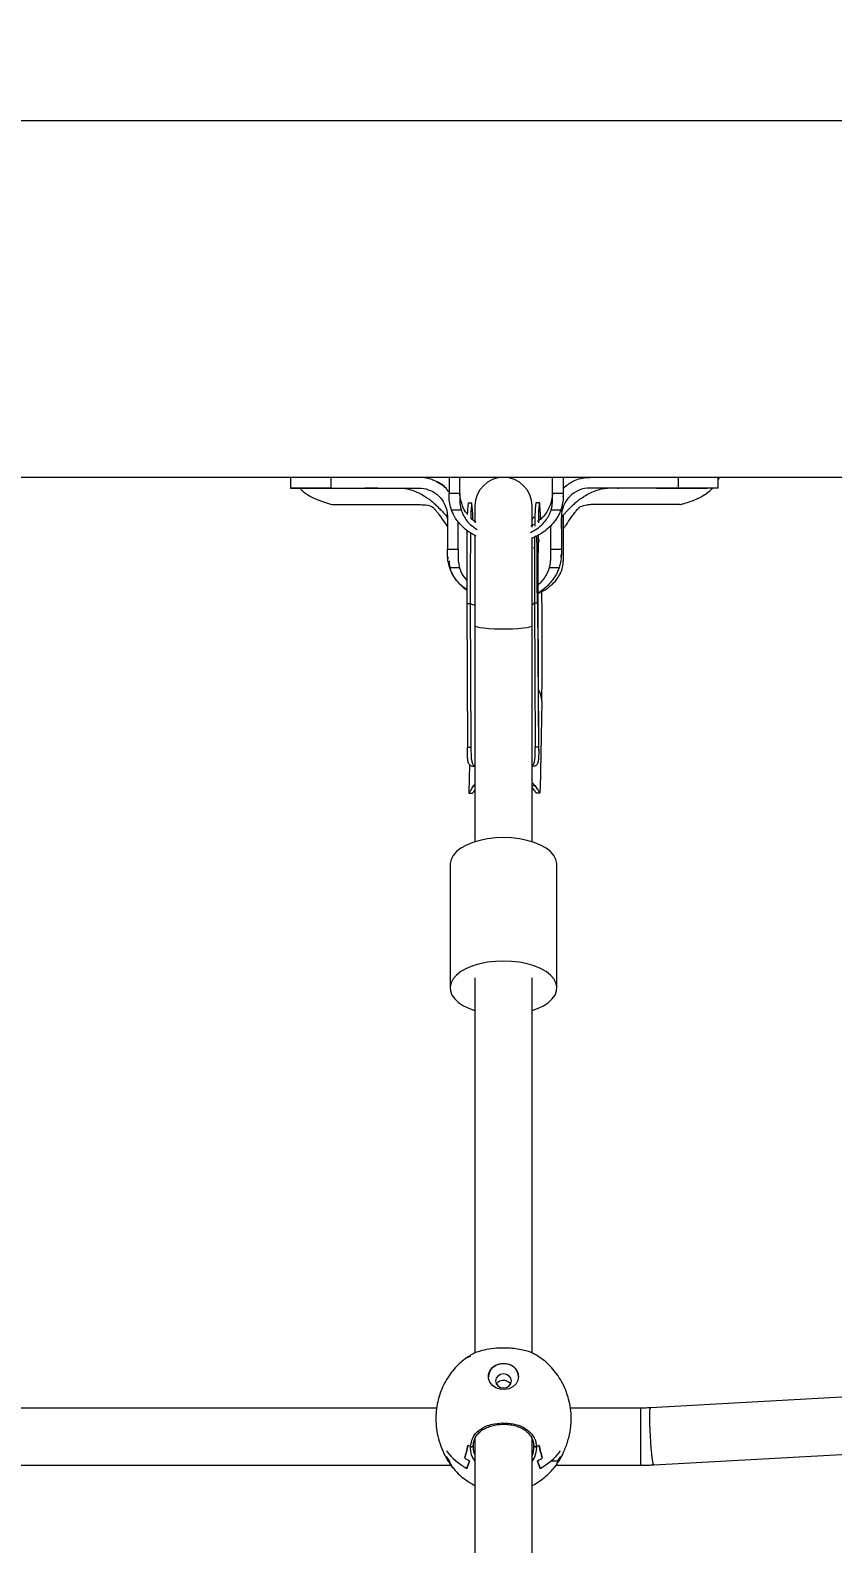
# Model space of a CAD drawing. Header units: millimetres. Extents: x -8092 to 6423, y -6886 to 5604.
# Drawn here: x -78.2 to 147, y 3704.5 to 4128.9 of the extents above; entities that cross this region are included whole.
import ezdxf

# ---------------------------------------------------------------- set-up
doc = ezdxf.new("R2010")
doc.units = ezdxf.units.MM
doc.layers.add('DIKOM_ОБЪЕКТ', color=7, linetype='Continuous')
doc.layers.add('DIKOM_РАЗМЕР_ЗОНА', color=7, linetype='Continuous')
doc.styles.add('style1', font='arial.ttf', dxfattribs={"width": 0.8})
doc.dimstyles.new('1-50', dxfattribs={"dimtxt": 300, "dimasz": 200, "dimexe": 100, "dimexo": 0, "dimgap": 100, "dimtad": 1, "dimtxsty": 'style1', "dimcen": 200, "dimclrd": 7, "dimclre": 7, "dimclrt": 7, "dimadec": 1, "dimazin": 2, "dimtfac": 1, "dimtmove": 0, "dimatfit": 2, "dimfxl": 0, "dimlwd": 25, "dimlwe": 18, "dimarcsym": 0})

# ---------------------------------------------------------------- blocks, each defined once
blk = doc.blocks.new('*D10')
at = {"layer": 'Defpoints', "color": 0, "transparency": 16777216}
for p in [(-65.22, 5603.5), (2870.75, -5504.88), (6323.39, -5504.88)]:
    blk.add_point(p, dxfattribs=at)
at = {"layer": 'DIKOM_РАЗМЕР_ЗОНА', "color": 7, "lineweight": 18, "transparency": 16777216}
for p, q in [((-65.22, 5603.5), (6423.39, 5603.5)), ((2870.75, -5504.88), (6423.39, -5504.88))]:
    blk.add_line(p, q, dxfattribs=at)
at = {"layer": 'DIKOM_РАЗМЕР_ЗОНА', "color": 7, "lineweight": 25, "transparency": 16777216}
blk.add_line((6323.39, 5403.5), (6323.39, -5304.88), dxfattribs=at)
at = {"layer": 'DIKOM_РАЗМЕР_ЗОНА', "color": 7, "transparency": 16777216}
for points in [[(6290.06, 5403.5), (6356.72, 5403.5), (6323.39, 5603.5)], [(6290.06, -5304.88), (6356.72, -5304.88), (6323.39, -5504.88)]]:
    blk.add_solid(points, dxfattribs=at)
at = {"layer": 'DIKOM_РАЗМЕР_ЗОНА', "color": 7, "transparency": 16777216, "insert": (6070.22, 308.83), "char_height": 300, "attachment_point": 5, "rotation": 90, "style": 'style1'}
blk.add_mtext('11100', dxfattribs=at)

msp = doc.modelspace()

# ---------------------------------------------------------------- linework, layer by layer
at = {"layer": 'DIKOM_ОБЪЕКТ', "color": 7, "linetype": 'Continuous', "lineweight": 15}
for p, q in [((529.595, 4103.501), (-670.405, 4103.501)), ((529.595, 4003.501), (-670.405, 4003.501)), ((-5.146, 4003.501), (-5.146, 4000.501)), ((6.136, 4003.501), (6.136, 4000.501)), ((37.585, 4001.203), (35.831, 4002.247)), ((39.341, 4003.501), (39.341, 3999.07)), ((42.341, 3999.07), (42.341, 4003.501)), ((68.341, 3999.07), (68.341, 4003.501)), ((71.341, 4003.501), (71.341, 3999.07)), ((103.572, 4003.501), (103.572, 4000.501)), ((114.854, 4000.501), (114.854, 4003.501)), ((-5.146, 4000.501), (0.133, 4000.501)), ((1.447, 4000.501), (-1.661, 4000.502)), ((1.22, 4000.501), (-1.023, 4000.502)), ((6.136, 4000.501), (30.854, 4000.501)), ((39.341, 3999.07), (42.341, 3999.07)), ((68.341, 3999.07), (71.341, 3999.07)), ((71.341, 3998.119), (71.341, 3998.211)), ((103.572, 4000.501), (78.854, 4000.501)), ((102.343, 4000.499), (108.977, 4000.501)), ((103.747, 4000.501), (104.141, 4000.501)), ((109.043, 4000.501), (111.78, 4000.501)), ((6.624, 3995.853), (31.341, 3995.853)), ((42.727, 3994.334), (40.009, 3994.334)), ((45.672, 3996.252), (44.672, 3996.246)), ((46.595, 3995.501), (46.595, 3990.745)), ((62.595, 3989.566), (62.595, 3995.501)), ((64.669, 3996.37), (63.669, 3996.363)), ((70.674, 3994.334), (67.956, 3994.334)), ((104.059, 3995.853), (79.356, 3995.853)), ((38.854, 3992.501), (38.854, 3991.501)), ((38.854, 3991.501), (38.854, 3983.362)), ((41.854, 3983.362), (41.854, 3991.119)), ((46.86, 3990.902), (45.566, 3991.866)), ((67.854, 3983.362), (67.854, 3989.949)), ((70.854, 3992.501), (70.854, 3991.501)), ((70.854, 3991.501), (70.854, 3983.362)), ((46.595, 3987.338), (46.595, 3961.957)), ((62.595, 3961.957), (62.595, 3986.53)), ((38.854, 3983.362), (41.854, 3983.362)), ((38.935, 3981.246), (38.949, 3980.675)), ((63.011, 3983.646), (63.289, 3983.929)), ((67.854, 3983.362), (70.854, 3983.362)), ((70.805, 3981.151), (70.822, 3981.85)), ((42.24, 3978.153), (39.522, 3978.153)), ((70.187, 3978.153), (67.469, 3978.153)), ((44.277, 3968.171), (45.277, 3968.177)), ((44.277, 3968.171), (44.462, 3927.824)), ((45.277, 3968.177), (45.461, 3927.831)), ((63.12, 3968.087), (63.273, 3968.289)), ((63.273, 3968.289), (64.273, 3968.295)), ((63.273, 3968.289), (63.458, 3927.942)), ((64.273, 3968.295), (64.458, 3927.948)), ((64.273, 3968.295), (64.275, 3968.275)), ((64.465, 3926.847), (64.275, 3968.275)), ((46.595, 3961.957), (46.595, 3901.338)), ((62.595, 3901.338), (62.595, 3961.957)), ((65.36, 3940.689), (64.923, 3916.092)), ((44.462, 3927.824), (45.461, 3927.831)), ((63.458, 3927.942), (64.458, 3927.948)), ((45.048, 3923.009), (44.909, 3915.175)), ((46.595, 3922.433), (45.852, 3922.428)), ((46.595, 3922.311), (45.852, 3922.428)), ((63.298, 3922.536), (62.595, 3922.409)), ((63.298, 3922.536), (62.595, 3922.532)), ((46.595, 3917.483), (46.198, 3916.974)), ((46.198, 3916.974), (46.595, 3916.976)), ((63.379, 3917.08), (62.595, 3917.969)), ((62.595, 3917.075), (63.379, 3917.08)), ((44.934, 3914.927), (45.939, 3914.934)), ((63.81, 3915.044), (64.817, 3915.051)), ((39.595, 3894.978), (39.595, 3860.367)), ((69.595, 3860.367), (69.595, 3894.978)), ((46.595, 3863.153), (46.595, 3758.007)), ((62.595, 3758.004), (62.595, 3863.153)), ((251.363, 3751.291), (95.847, 3742.623)), ((35.85, 3742.547), (-176.648, 3742.547)), ((93.102, 3742.547), (73.352, 3742.547)), ((93.102, 3726.547), (93.102, 3742.547)), ((96.737, 3726.648), (252.492, 3735.329)), ((46.079, 3731.954), (46.079, 3731.531)), ((46.595, 3734.003), (46.595, 3498.425)), ((62.595, 3498.422), (62.595, 3734.019)), ((-180.642, 3726.547), (39.835, 3726.547)), ((40.393, 3725.818), (40.569, 3725.818)), ((44.345, 3725.605), (45.095, 3727.79)), ((45.095, 3727.79), (44.345, 3725.605)), ((63.299, 3728.806), (62.595, 3727.731)), ((64.095, 3727.79), (64.845, 3725.605)), ((64.845, 3725.605), (64.095, 3727.79)), ((67.983, 3727.782), (69.779, 3727.782)), ((69.358, 3726.547), (93.102, 3726.547))]:
    msp.add_line(p, q, dxfattribs=at)
at = {"layer": 'DIKOM_ОБЪЕКТ', "color": 7, "linetype": 'Continuous', "lineweight": 15, "flags": 128}
for points in [[(46.002, 3991.601), (45.943, 3993.109), (45.878, 3994.405), (45.814, 3995.366), (45.749, 3995.98), (45.687, 3996.242), (45.626, 3996.147), (45.568, 3995.698), (45.513, 3994.898), (45.463, 3993.758), (45.417, 3992.291), (45.405, 3991.831)], [(64.993, 3991.868), (64.939, 3993.227), (64.875, 3994.523), (64.81, 3995.484), (64.746, 3996.098), (64.683, 3996.36), (64.622, 3996.265), (64.564, 3995.815), (64.51, 3995.016), (64.459, 3993.876), (64.413, 3992.408), (64.375, 3990.748)], [(44.345, 3988.714), (44.341, 3988.438), (44.312, 3986.102), (44.289, 3983.528), (44.273, 3980.743), (44.263, 3977.78), (44.261, 3974.673), (44.265, 3971.458), (44.277, 3968.171)], [(45.335, 3988.007), (45.312, 3986.109), (45.289, 3983.534), (45.273, 3980.749), (45.263, 3977.786), (45.261, 3974.679), (45.265, 3971.464), (45.277, 3968.177)], [(63.316, 3986.926), (63.308, 3986.22), (63.286, 3983.645), (63.269, 3980.86), (63.26, 3977.898), (63.257, 3974.791), (63.262, 3971.575), (63.273, 3968.289)], [(64.322, 3987.393), (64.308, 3986.226), (64.285, 3983.652), (64.269, 3980.867), (64.26, 3977.904), (64.257, 3974.797), (64.262, 3971.582), (64.273, 3968.295)], [(62.595, 3967.89), (63.112, 3968.082), (63.12, 3968.087)], [(65.36, 3940.689), (65.393, 3942.837), (65.42, 3945.245), (65.441, 3947.885), (65.456, 3950.725), (65.463, 3953.733), (65.464, 3956.876), (65.457, 3960.116), (65.444, 3963.416), (65.424, 3966.739), (65.397, 3970.046), (65.383, 3971.569)], [(46.595, 3961.957), (46.7, 3961.805), (47.163, 3961.608), (47.973, 3961.427), (49.093, 3961.271), (50.47, 3961.148), (52.04, 3961.062), (53.73, 3961.018), (55.46, 3961.018), (57.149, 3961.062), (58.719, 3961.148), (60.096, 3961.271), (61.216, 3961.427), (62.027, 3961.608), (62.489, 3961.805), (62.595, 3961.957)], [(54.595, 3902.497), (52.305, 3902.409), (50.069, 3902.147), (47.939, 3901.716), (45.965, 3901.128), (44.193, 3900.396), (42.665, 3899.536), (41.417, 3898.57), (40.478, 3897.52), (39.869, 3896.409), (39.606, 3895.266), (39.595, 3894.978)], [(69.595, 3894.978), (69.584, 3895.266), (69.32, 3896.409), (68.712, 3897.52), (67.773, 3898.57), (66.524, 3899.536), (64.996, 3900.396), (63.225, 3901.128), (61.251, 3901.716), (59.121, 3902.147), (56.885, 3902.409), (54.595, 3902.497)], [(54.595, 3867.886), (52.305, 3867.798), (50.069, 3867.536), (47.939, 3867.106), (45.965, 3866.517), (44.193, 3865.785), (42.665, 3864.925), (41.417, 3863.959), (40.478, 3862.909), (39.869, 3861.798), (39.606, 3860.655), (39.694, 3859.504), (40.131, 3858.374), (40.907, 3857.291), (42.004, 3856.28), (43.397, 3855.364), (45.051, 3854.566), (46.595, 3854.006)], [(62.595, 3854.006), (64.138, 3854.566), (65.793, 3855.364), (67.185, 3856.28), (68.282, 3857.291), (69.059, 3858.374), (69.496, 3859.504), (69.584, 3860.655), (69.32, 3861.798), (68.712, 3862.909), (67.773, 3863.959), (66.524, 3864.925), (64.996, 3865.785), (63.225, 3866.517), (61.251, 3867.106), (59.121, 3867.536), (56.885, 3867.798), (54.595, 3867.886)], [(58.845, 3751.419), (58.656, 3750.335), (58.106, 3749.347), (57.245, 3748.544), (56.148, 3747.996), (54.912, 3747.752), (53.649, 3747.834), (52.47, 3748.234), (51.479, 3748.917), (50.766, 3749.823), (50.392, 3750.871), (50.392, 3751.967), (50.766, 3753.014), (51.479, 3753.92), (52.47, 3754.604), (53.649, 3755.004), (54.912, 3755.086), (56.148, 3754.842), (57.245, 3754.294), (58.106, 3753.49), (58.656, 3752.503), (58.845, 3751.419)], [(54.595, 3752.123), (53.734, 3751.974), (53.004, 3751.552), (52.516, 3750.921), (52.345, 3750.176), (52.516, 3749.431), (53.004, 3748.799), (53.734, 3748.377), (54.595, 3748.229), (55.456, 3748.377), (56.186, 3748.799), (56.674, 3749.431), (56.845, 3750.176), (56.674, 3750.921), (56.186, 3751.552), (55.456, 3751.974), (54.595, 3752.123)], [(96.737, 3726.648), (96.705, 3726.665), (96.591, 3726.963), (96.463, 3727.62), (96.326, 3728.604), (96.189, 3729.871), (96.056, 3731.361), (95.934, 3733.004), (95.829, 3734.723), (95.745, 3736.437), (95.687, 3738.068), (95.658, 3739.538), (95.658, 3740.779), (95.687, 3741.733), (95.745, 3742.355), (95.829, 3742.616), (95.847, 3742.623)]]:
    msp.add_lwpolyline(points, dxfattribs=at)
at = {"layer": 'DIKOM_ОБЪЕКТ', "color": 7, "linetype": 'Continuous', "lineweight": 15}
for centre, radius, start, end in [((54.595, 3995.501), 8, 0, 180), ((78.854, 3992.501), 8, 90.00008, 180.00088), ((63.421, 3993.282), 18.981, 171.01813, 180.57051), ((122.188, 3990.307), 58.831, 174.09136, 180.45609), ((46.682, 3969.934), 2.25, 231.33547, 267.78086), ((58.453, 3940.495), 6.909, 1.60313, 30.83391), ((53.838, 3741.58), 17.742, 118.58404, 121.24002), ((54.291, 3751.063), 3.955, 85.59051, 176.14995), ((54.899, 3751.063), 3.955, 3.84941, 94.40992), ((52.947, 3741.355), 17.946, 216.90454, 241.35775), ((53.838, 3747.342), 17.742, 238.75998, 241.41596), ((55.35, 3747.345), 17.745, 298.58458, 301.24), ((56.243, 3741.355), 17.946, 298.64236, 323.09536), ((51.811, 3738.054), 16.102, 214.33618, 219.63795), ((53.84, 3744.906), 19.221, 238.22868, 242.93551), ((55.349, 3744.907), 19.222, 297.06446, 301.77108), ((57.382, 3738.052), 16.099, 320.36128, 325.66414)]:
    msp.add_arc(centre, radius, start, end, dxfattribs=at)
for start_param, end_param in [(3.321044, 3.4862938), (5.9384841, 6.1049024)]:
    msp.add_ellipse((54.595, 3733.971), major_axis=(8.5, 0), ratio=0.3570899, start_param=start_param, end_param=end_param, dxfattribs=at)
for points, knots in [([(39.233, 3999.419), (39.018, 3999.739), (38.116, 4001.089), (35.566, 4002.611), (32.824, 4003.442), (31.222, 4003.49), (30.854, 4003.501)], [0, 0, 0, 0, 0.1191717, 0.502468, 0.8859116, 1, 1, 1, 1]), ([(37.39, 4001.346), (37.262, 4001.44), (36.978, 4001.648), (36.73, 4001.802), (36.594, 4001.887)], [0, 0, 0, 0, 0.4511298, 1, 1, 1, 1]), ([(71.341, 4000.477), (72.235, 4001.199), (74.096, 4002.701), (76.856, 4003.433), (78.471, 4003.488), (78.854, 4003.501)], [0, 0, 0, 0, 0.4134556, 0.8608029, 1, 1, 1, 1]), ([(114.854, 4002.826), (114.963, 4003), (115.101, 4003.221), (115.125, 4003.451), (115.13, 4003.501)], [0, 0, 0, 0, 0.784495, 1, 1, 1, 1]), ([(6.136, 4000.501), (6.054, 4000.501), (5.639, 4000.501), (3.924, 4000.501), (1.51, 4000.501), (-1.027, 4000.502), (-2.864, 4000.501), (-4.199, 4000.501), (-5.011, 4000.501), (-5.088, 4000.501), (-5.125, 4000.501)], [0, 0, 0, 0, 0.01237622, 0.06189271, 0.26112432, 0.40963682, 0.56245452, 0.71096456, 0.86378208, 1, 1, 1, 1]), ([(-2.576, 4000.501), (-2.39, 4000.29), (-1.758, 3999.571), (-0.132, 3998.472), (2.611, 3997.012), (5.114, 3996.289), (6.624, 3995.853)], [0, 0, 0, 0, 0.1035284, 0.3531455, 0.6099989, 1, 1, 1, 1]), ([(0.133, 4000.501), (0.517, 4000.501), (1.299, 4000.501), (2.512, 4000.501), (3.128, 4000.501)], [0, 0, 0, 0, 0.4920483, 1, 1, 1, 1]), ([(0.488, 4000.501), (1.605, 4000.501), (3.941, 4000.5), (6.429, 4000.5), (7.728, 4000.499)], [0, 0, 0, 0, 0.4781569, 1, 1, 1, 1]), ([(5.744, 4000.5), (6.68, 4000.5), (8.64, 4000.499), (11.148, 4000.5), (12.458, 4000.501)], [0, 0, 0, 0, 0.4774665, 1, 1, 1, 1]), ([(19.305, 4000.501), (19.319, 4000.501), (19.39, 4000.501), (19.006, 4000.499), (18.172, 4000.498), (16.994, 4000.499), (16.077, 4000.5), (15.654, 4000.501)], [0, 0, 0, 0, 0.0642349, 0.3067822, 0.5493338, 0.7918932, 1, 1, 1, 1]), ([(25.664, 4000.486), (25.743, 4000.486), (25.902, 4000.485), (26.068, 4000.486), (26.152, 4000.486)], [0, 0, 0, 0, 0.4980756, 1, 1, 1, 1]), ([(25.984, 4000.501), (26.351, 4000.479), (27.049, 4000.436), (28.87, 3999.957), (30.613, 3999.245), (32.039, 3998.475), (33.135, 3997.773), (34.056, 3997.117), (34.935, 3996.4), (35.889, 3995.545), (36.792, 3994.505), (37.667, 3993.735), (38.258, 3993.043), (38.664, 3992.528), (38.758, 3992.282), (38.781, 3992.221), (38.794, 3992.187), (38.805, 3992.159), (38.816, 3992.124), (38.84, 3992.029), (38.841, 3991.974), (38.855, 3991.919), (38.854, 3991.622), (38.854, 3991.508), (38.854, 3991.465)], [0, 0, 0, 0, 0.15002245, 0.28511483, 0.40098634, 0.49105637, 0.54965121, 0.59543951, 0.65343952, 0.72143949, 0.78822436, 0.84490922, 0.89582525, 0.92001899, 0.92444585, 0.92611685, 0.92757289, 0.92901762, 0.93060294, 0.93440995, 0.95728567, 0.97612135, 0.99079679, 1, 1, 1, 1]), ([(30.854, 4000.501), (31.08, 4000.495), (32.199, 4000.466), (34.19, 3999.937), (36.462, 3998.421), (38.098, 3996.233), (38.786, 3994.131), (38.839, 3992.868), (38.854, 3992.501)], [0, 0, 0, 0, 0.0541272, 0.268329, 0.4825342, 0.6972873, 0.9119827, 1, 1, 1, 1]), ([(38.079, 4000.796), (38.019, 4000.848), (37.899, 4000.951), (37.789, 4001.041), (37.734, 4001.085)], [0, 0, 0, 0, 0.5002009, 1, 1, 1, 1]), ([(39.341, 3998.126), (39.341, 3998.207), (39.341, 3998.525), (39.341, 3998.837), (39.341, 3999.07)], [0, 0, 0, 0, 0.256461, 1, 1, 1, 1]), ([(40.009, 3994.334), (39.814, 3994.957), (39.417, 3996.225), (39.367, 3997.485), (39.341, 3998.126)], [0, 0, 0, 0, 0.4916258, 1, 1, 1, 1]), ([(42.341, 3999.07), (42.341, 3998.996), (42.341, 3998.628), (42.349, 3997.677), (42.282, 3996.165), (42.578, 3994.948), (42.727, 3994.334)], [0, 0, 0, 0, 0.0483644, 0.2418866, 0.6170929, 1, 1, 1, 1]), ([(44.593, 3993.092), (44.297, 3993.435), (43.714, 3994.11), (43.186, 3995.252), (42.827, 3996.228), (42.587, 3997.143), (42.446, 3997.856), (42.352, 3998.551), (42.341, 3999.056), (42.341, 3999.211), (42.342, 3999.26)], [0, 0, 0, 0, 0.1833923, 0.3612494, 0.5269927, 0.6122794, 0.7069005, 0.8153516, 0.9428131, 1, 1, 1, 1]), ([(68.334, 3999.081), (68.331, 3998.964), (68.325, 3998.608), (68.217, 3997.691), (67.922, 3996.326), (67.065, 3994.201), (65.859, 3992.353), (64.507, 3991.405), (64.146, 3991.152)], [0, 0, 0, 0, 0.0365981, 0.1112482, 0.2953793, 0.4864151, 0.8629969, 1, 1, 1, 1]), ([(67.956, 3994.334), (67.98, 3994.41), (68.096, 3994.794), (68.249, 3995.494), (68.334, 3996.272), (68.349, 3997.352), (68.341, 3998.234), (68.341, 3998.947), (68.341, 3999.07)], [0, 0, 0, 0, 0.048373, 0.2420569, 0.435721, 0.5324314, 0.9194039, 1, 1, 1, 1]), ([(71.341, 3998.123), (71.318, 3997.503), (71.269, 3996.244), (70.875, 3994.977), (70.674, 3994.334)], [0, 0, 0, 0, 0.4921562, 1, 1, 1, 1]), ([(70.854, 3989.191), (70.854, 3989.151), (70.854, 3989.075), (70.854, 3989.258), (70.854, 3989.916), (70.854, 3990.646), (70.855, 3991.194), (70.853, 3991.699), (70.857, 3991.963), (70.874, 3992.035), (70.876, 3992.076), (70.899, 3992.147), (70.91, 3992.179), (70.921, 3992.206), (70.935, 3992.241), (70.958, 3992.301), (71.054, 3992.543), (71.461, 3993.048), (72.095, 3993.775), (73.014, 3994.619), (73.951, 3995.649), (74.892, 3996.504), (75.718, 3997.162), (76.592, 3997.784), (77.674, 3998.477), (79.115, 3999.252), (80.878, 3999.964), (82.728, 4000.439), (83.447, 4000.48), (83.825, 4000.501)], [0, 0, 0, 0, 0.0388036, 0.0739689, 0.1248403, 0.1722229, 0.2059968, 0.227863, 0.241701, 0.2543392, 0.2685388, 0.2714402, 0.2726371, 0.2737366, 0.2748739, 0.2761902, 0.279636, 0.2982672, 0.3378134, 0.3883493, 0.4466767, 0.4941127, 0.5336546, 0.5679284, 0.6140504, 0.6849407, 0.7760993, 0.8822822, 1, 1, 1, 1]), ([(71.341, 3999.07), (71.341, 3998.99), (71.341, 3998.678), (71.341, 3998.361), (71.341, 3998.126)], [0, 0, 0, 0, 0.2562665, 1, 1, 1, 1]), ([(86.694, 4000.487), (86.744, 4000.486), (86.843, 4000.486), (86.942, 4000.485), (86.992, 4000.485)], [0, 0, 0, 0, 0.4995764, 1, 1, 1, 1]), ([(94.078, 4000.501), (94.031, 4000.501), (93.481, 4000.5), (92.493, 4000.498), (91.31, 4000.498), (90.588, 4000.5), (90.278, 4000.501), (90.362, 4000.501), (90.366, 4000.501)], [0, 0, 0, 0, 0.0221746, 0.2636346, 0.5050886, 0.7465567, 0.9880119, 1, 1, 1, 1]), ([(97.533, 4000.501), (98.839, 4000.5), (101.34, 4000.499), (103.292, 4000.5), (104.224, 4000.5)], [0, 0, 0, 0, 0.52244901, 1, 1, 1, 1]), ([(114.833, 4000.501), (114.84, 4000.501), (114.933, 4000.501), (114.576, 4000.501), (113.722, 4000.501), (112.286, 4000.501), (110.349, 4000.502), (107.577, 4000.501), (105.078, 4000.501), (103.572, 4000.501)], [0, 0, 0, 0, 0.01229113, 0.16513943, 0.31368086, 0.466528, 0.6150667, 0.76791745, 1, 1, 1, 1]), ([(104.059, 3995.853), (104.142, 3995.873), (104.557, 3995.975), (106.271, 3996.437), (108.696, 3997.32), (111.197, 3998.711), (112.656, 3999.743), (113.188, 4000.386), (113.283, 4000.501)], [0, 0, 0, 0, 0.0207707, 0.1038909, 0.4383217, 0.6876063, 0.9441202, 1, 1, 1, 1]), ([(31.341, 3995.853), (31.566, 3995.846), (32.68, 3995.812), (33.909, 3995.663), (34.682, 3995.208), (34.716, 3995.188)], [0, 0, 0, 0, 0.1945783, 0.964596, 1, 1, 1, 1]), ([(34.704, 3995.215), (34.701, 3995.212), (34.695, 3995.208), (34.76, 3995.14), (34.869, 3995.029), (35.034, 3994.857), (35.357, 3994.501), (35.857, 3993.913), (36.8, 3992.742), (37.698, 3991.357), (38.478, 3990.186), (38.787, 3989.709), (38.854, 3989.606)], [0, 0, 0, 0, 0.0433452, 0.0661342, 0.0877727, 0.1314648, 0.1780841, 0.290395, 0.4333568, 0.7749218, 0.9510571, 1, 1, 1, 1]), ([(46.907, 3987.05), (46.457, 3987.267), (45.116, 3987.913), (43.268, 3989.405), (41.465, 3991.431), (40.477, 3993.127), (40.088, 3994.129), (40.009, 3994.334)], [0, 0, 0, 0, 0.1426311, 0.424591, 0.6796338, 0.9344009, 1, 1, 1, 1]), ([(42.727, 3994.334), (42.939, 3993.782), (43.517, 3992.277), (45.001, 3990.309), (46.544, 3989.314), (47.194, 3988.895)], [0, 0, 0, 0, 0.2506992, 0.6844223, 1, 1, 1, 1]), ([(62.17, 3988.055), (62.762, 3988.367), (64.074, 3989.057), (66.044, 3990.775), (67.365, 3992.656), (67.844, 3994.016), (67.956, 3994.334)], [0, 0, 0, 0, 0.2240967, 0.4957646, 0.8822037, 1, 1, 1, 1]), ([(70.674, 3994.334), (70.504, 3993.918), (69.844, 3992.307), (68.313, 3990.261), (66.182, 3988.412), (64.342, 3987.201), (63.003, 3986.638), (62.366, 3986.37)], [0, 0, 0, 0, 0.1164664, 0.4514218, 0.6400875, 0.8288296, 1, 1, 1, 1]), ([(71.377, 3988.927), (71.377, 3988.926), (71.379, 3988.92), (71.388, 3988.928), (71.4, 3988.942), (71.416, 3988.968), (71.441, 3989.025), (71.5, 3989.163), (71.711, 3989.542), (72.14, 3990.055), (72.844, 3991.112), (73.61, 3992.35), (74.548, 3993.578), (75.142, 3994.29), (75.549, 3994.75), (75.749, 3994.961), (75.881, 3995.096), (75.962, 3995.178), (75.998, 3995.218), (76.014, 3995.241), (76.003, 3995.234), (76.003, 3995.234)], [0, 0, 0, 0, 0.0019495, 0.0103258, 0.0141207, 0.0180033, 0.0273425, 0.0399054, 0.0746164, 0.1801215, 0.2708521, 0.5442686, 0.6898365, 0.8183416, 0.8681772, 0.9113925, 0.9316359, 0.9516657, 0.9736279, 0.9996872, 1, 1, 1, 1]), ([(79.356, 3995.853), (79.264, 3995.852), (78.802, 3995.848), (77.648, 3995.757), (76.657, 3995.422), (76.013, 3995.204)], [0, 0, 0, 0, 0.0802723, 0.4020916, 1, 1, 1, 1]), ([(62.998, 3990.291), (62.802, 3990.099), (62.592, 3989.895), (62.311, 3989.787), (62.292, 3989.78)], [0, 0, 0, 0, 0.9355972, 1, 1, 1, 1]), ([(63.103, 3992.293), (63.097, 3992.316), (63.048, 3992.489), (62.967, 3992.254), (62.611, 3991.792), (62.595, 3991.772)], [0, 0, 0, 0, 0.12584267, 0.96142438, 1, 1, 1, 1]), ([(71.341, 3992.894), (71.341, 3992.667), (71.341, 3992.313), (71.341, 3991.899), (71.341, 3991.696), (71.341, 3991.596), (71.341, 3991.498), (71.341, 3991.401), (71.341, 3991.307), (71.341, 3991.214), (71.341, 3991.124), (71.341, 3991.035), (71.341, 3990.948), (71.341, 3990.862), (71.341, 3990.778), (71.341, 3990.696), (71.341, 3990.615), (71.341, 3990.536), (71.341, 3990.458), (71.341, 3990.382), (71.341, 3990.307), (71.341, 3990.234), (71.341, 3990.162), (71.341, 3990.092), (71.341, 3988.649), (71.342, 3985.572), (71.341, 3982.081), (71.341, 3980.249), (71.341, 3980.072)], [0, 0, 0, 0, 0.0637701, 0.099159, 0.1080089, 0.1166395, 0.1250696, 0.1333178, 0.1413667, 0.1492391, 0.1569261, 0.1644464, 0.1718002, 0.1789831, 0.1860182, 0.1928964, 0.1996318, 0.2062151, 0.2126648, 0.2189626, 0.2251411, 0.2311766, 0.2370789, 0.2428667, 0.2485301, 0.5917345, 0.960467, 1, 1, 1, 1]), ([(71.341, 3992.894), (71.341, 3991.797), (71.341, 3989.419), (71.341, 3985.05), (71.341, 3981.791), (71.341, 3980.072)], [0, 0, 0, 0, 0.2880524, 0.6245208, 1, 1, 1, 1]), ([(64.104, 3968.072), (64.097, 3969.509), (64.081, 3972.302), (64.064, 3976.182), (64.047, 3979.592), (64.028, 3982.511), (64.001, 3984.895), (63.978, 3986.397), (63.955, 3987.009), (63.952, 3987.092)], [0, 0, 0, 0, 0.1911804, 0.3713191, 0.540253, 0.6978709, 0.8441222, 0.9790003, 1, 1, 1, 1]), ([(64.002, 3984.688), (64.151, 3984.88), (64.394, 3985.193), (64.596, 3985.591), (64.65, 3985.852), (64.56, 3986.036), (64.345, 3986.128), (64.092, 3986.101), (63.976, 3986.089)], [0, 0, 0, 0, 0.2379105, 0.3872925, 0.5115027, 0.6358133, 0.8327997, 1, 1, 1, 1]), ([(38.854, 3982.283), (38.854, 3982.375), (38.854, 3982.735), (38.854, 3983.095), (38.854, 3983.362)], [0, 0, 0, 0, 0.2562581, 1, 1, 1, 1]), ([(39.522, 3978.153), (39.326, 3978.812), (38.929, 3980.153), (38.88, 3981.565), (38.854, 3982.283)], [0, 0, 0, 0, 0.4915847, 1, 1, 1, 1]), ([(41.854, 3983.362), (41.854, 3983.277), (41.854, 3982.853), (41.862, 3981.771), (41.795, 3980.093), (42.091, 3978.804), (42.24, 3978.153)], [0, 0, 0, 0, 0.0483854, 0.2418968, 0.6170886, 1, 1, 1, 1]), ([(67.469, 3978.153), (67.492, 3978.233), (67.609, 3978.636), (67.762, 3979.38), (67.846, 3980.222), (67.861, 3981.408), (67.854, 3982.399), (67.854, 3983.221), (67.854, 3983.362)], [0, 0, 0, 0, 0.0483322, 0.2420131, 0.4356833, 0.5323988, 0.9193955, 1, 1, 1, 1]), ([(70.854, 3982.279), (70.831, 3981.585), (70.782, 3980.174), (70.388, 3978.834), (70.187, 3978.153)], [0, 0, 0, 0, 0.4921602, 1, 1, 1, 1]), ([(70.854, 3983.362), (70.854, 3983.27), (70.854, 3982.91), (70.854, 3982.55), (70.854, 3982.283)], [0, 0, 0, 0, 0.2563582, 1, 1, 1, 1]), ([(39.341, 3980.099), (39.365, 3979.516), (39.413, 3978.333), (39.808, 3977.279), (40.009, 3976.744)], [0, 0, 0, 0, 0.492136, 1, 1, 1, 1]), ([(44.265, 3971.898), (43.752, 3972.283), (42.52, 3973.21), (40.988, 3975.123), (39.989, 3976.887), (39.601, 3977.938), (39.522, 3978.153)], [0, 0, 0, 0, 0.2398578, 0.5767968, 0.913341, 1, 1, 1, 1]), ([(40.009, 3976.744), (40.179, 3976.406), (40.841, 3975.095), (42.272, 3973.484), (43.78, 3972.469), (44.264, 3972.143)], [0, 0, 0, 0, 0.19099208, 0.74031122, 1, 1, 1, 1]), ([(42.24, 3978.153), (42.441, 3977.566), (42.885, 3976.267), (43.776, 3975.21), (44.264, 3974.631)], [0, 0, 0, 0, 0.4521825, 1, 1, 1, 1]), ([(64.028, 3970.905), (64.392, 3971.052), (65.601, 3971.541), (67.372, 3972.713), (69.39, 3974.477), (70.223, 3975.948), (70.674, 3976.744)], [0, 0, 0, 0, 0.119105, 0.3962542, 0.6731396, 1, 1, 1, 1]), ([(64.078, 3973.2), (64.477, 3973.535), (65.768, 3974.617), (66.874, 3976.398), (67.356, 3977.82), (67.469, 3978.153)], [0, 0, 0, 0, 0.2559337, 0.8261445, 1, 1, 1, 1]), ([(70.187, 3978.153), (70.017, 3977.717), (69.358, 3976.026), (67.819, 3973.894), (65.817, 3972.021), (64.648, 3971.279), (64.126, 3970.947)], [0, 0, 0, 0, 0.1469747, 0.5696872, 0.8077534, 1, 1, 1, 1]), ([(70.674, 3976.744), (70.869, 3977.261), (71.266, 3978.313), (71.316, 3979.495), (71.341, 3980.096)], [0, 0, 0, 0, 0.4916181, 1, 1, 1, 1]), ([(45.852, 3922.428), (45.596, 3922.521), (45.084, 3922.708), (44.684, 3923.598), (44.51, 3924.857), (44.47, 3926.322), (44.464, 3927.342), (44.462, 3927.824)], [0, 0, 0, 0, 0.2085025, 0.4176338, 0.6158223, 0.8182636, 1, 1, 1, 1]), ([(45.461, 3927.831), (45.464, 3927.268), (45.47, 3926.142), (45.529, 3924.58), (45.78, 3923.395), (46.149, 3922.76), (46.505, 3922.639), (46.595, 3922.609)], [0, 0, 0, 0, 0.23574987, 0.4715712, 0.70420468, 0.9253406, 1, 1, 1, 1]), ([(62.595, 3922.768), (62.687, 3922.806), (63.035, 3922.952), (63.307, 3923.678), (63.464, 3924.892), (63.469, 3926.371), (63.462, 3927.422), (63.458, 3927.942)], [0, 0, 0, 0, 0.0861217, 0.32439283, 0.54770391, 0.77603738, 1, 1, 1, 1]), ([(64.458, 3927.948), (64.462, 3927.385), (64.471, 3926.258), (64.459, 3924.698), (64.294, 3923.489), (63.914, 3922.76), (63.49, 3922.606), (63.298, 3922.536)], [0, 0, 0, 0, 0.2117702, 0.4235845, 0.6330865, 0.834046, 1, 1, 1, 1]), ([(44.909, 3915.175), (44.909, 3915.054), (44.908, 3914.811), (45.071, 3915.147), (45.472, 3915.902), (45.957, 3916.617), (46.198, 3916.974)], [0, 0, 0, 0, 0.25277799, 0.50954177, 0.75588845, 1, 1, 1, 1]), ([(63.81, 3915.057), (63.809, 3915.053), (63.779, 3914.961), (63.576, 3915.295), (63.179, 3915.868), (62.748, 3916.391), (62.595, 3916.577)], [0, 0, 0, 0, 0.0187599, 0.4153342, 0.7922833, 1, 1, 1, 1]), ([(63.379, 3917.08), (63.651, 3916.705), (64.197, 3915.954), (64.643, 3915.212), (64.846, 3914.97), (64.905, 3915.218), (64.917, 3915.798), (64.923, 3916.092)], [0, 0, 0, 0, 0.2054152, 0.4115441, 0.6040937, 0.7989663, 1, 1, 1, 1]), ([(46.595, 3915.936), (46.594, 3915.936), (46.336, 3915.571), (46.111, 3915.187), (45.95, 3914.858), (45.94, 3914.939), (45.939, 3914.941)], [0, 0, 0, 0, 0.00089337, 0.51294478, 0.98459144, 1, 1, 1, 1]), ([(46.09, 3757.782), (45.608, 3757.512), (44.52, 3756.9), (42.946, 3755.706), (41.353, 3754.226), (39.884, 3752.506), (38.572, 3750.567), (37.458, 3748.425), (36.571, 3746.108), (35.951, 3743.65), (35.598, 3741.156), (35.612, 3739.489), (35.619, 3738.684)], [0, 0, 0, 0, 0.0712306, 0.1609467, 0.2550091, 0.3531377, 0.4550603, 0.5604728, 0.6690362, 0.7803251, 0.89389, 1, 1, 1, 1]), ([(63.077, 3757.771), (63.027, 3757.81), (62.723, 3758.053), (61.106, 3758.588), (58.785, 3759.1), (56.143, 3759.398), (53.371, 3759.436), (50.371, 3759.109), (47.931, 3758.538), (46.466, 3758.038), (46.154, 3757.81), (46.098, 3757.769)], [0, 0, 0, 0, 0.0296718, 0.1808943, 0.3225079, 0.4153331, 0.5546183, 0.6937417, 0.8321578, 0.9698557, 1, 1, 1, 1]), ([(73.546, 3738.651), (73.567, 3739.242), (73.62, 3740.717), (73.343, 3743.075), (72.756, 3745.682), (71.837, 3748.209), (70.655, 3750.516), (69.264, 3752.565), (67.733, 3754.34), (66.033, 3755.881), (64.479, 3757.035), (63.447, 3757.58), (63.079, 3757.775)], [0, 0, 0, 0, 0.0777483, 0.1941552, 0.3112225, 0.4285688, 0.5460009, 0.6495591, 0.7509611, 0.8500148, 0.9464787, 1, 1, 1, 1]), ([(52.635, 3749.262), (52.671, 3749.338), (52.807, 3749.626), (53.262, 3750.025), (53.907, 3750.361), (54.38, 3750.4), (54.595, 3750.418)], [0, 0, 0, 0, 0.1112082, 0.4206752, 0.7364566, 1, 1, 1, 1]), ([(54.595, 3750.418), (54.844, 3750.395), (55.342, 3750.347), (55.991, 3749.974), (56.412, 3749.596), (56.526, 3749.334), (56.546, 3749.287)], [0, 0, 0, 0, 0.3081651, 0.61608, 0.9303435, 1, 1, 1, 1]), ([(95.847, 3742.623), (95.312, 3742.598), (94.398, 3742.554), (93.482, 3742.549), (93.102, 3742.547)], [0, 0, 0, 0, 0.5852019, 1, 1, 1, 1]), ([(35.618, 3738.684), (35.683, 3737.828), (35.816, 3736.076), (36.545, 3733.192), (37.574, 3730.401), (38.611, 3728.288), (39.222, 3727.439), (39.417, 3727.168)], [0, 0, 0, 0, 0.2030872, 0.4157964, 0.6393286, 0.8851522, 1, 1, 1, 1]), ([(45.349, 3731.763), (45.482, 3732.588), (45.754, 3734.287), (47.495, 3736.353), (49.759, 3737.596), (52.326, 3738.285), (55.09, 3738.485), (58.136, 3738.056), (60.782, 3736.973), (62.723, 3735.272), (63.664, 3733.425), (63.794, 3732.198), (63.84, 3731.763)], [0, 0, 0, 0, 0.1114298, 0.229359, 0.3390154, 0.4101121, 0.516711, 0.6232574, 0.7293952, 0.8348036, 0.9414162, 1, 1, 1, 1]), ([(69.78, 3727.189), (70, 3727.496), (70.666, 3728.427), (71.59, 3730.374), (72.392, 3732.508), (73.046, 3734.698), (73.49, 3736.87), (73.544, 3738.255), (73.56, 3738.651)], [0, 0, 0, 0, 0.12963512, 0.39313304, 0.52364521, 0.65860671, 0.90240773, 1, 1, 1, 1]), ([(46.146, 3732.136), (46.161, 3732.406), (46.199, 3733.119), (46.629, 3734.179), (47.063, 3734.981), (47.42, 3735.314), (47.437, 3735.331)], [0, 0, 0, 0, 0.2308642, 0.6101468, 0.980558, 1, 1, 1, 1]), ([(47.437, 3735.331), (47.732, 3735.636), (48.331, 3736.256), (49.547, 3736.981), (50.941, 3737.537), (52.473, 3737.892), (54.082, 3738.052), (55.709, 3738.016), (57.297, 3737.784), (58.775, 3737.356), (60.094, 3736.744), (61.201, 3735.956), (62.085, 3735.011), (62.697, 3733.916), (63.026, 3732.942), (63.04, 3732.325), (63.044, 3732.136)], [0, 0, 0, 0, 0.07298441, 0.14800358, 0.22244246, 0.29646731, 0.37023154, 0.44434268, 0.51835417, 0.59227466, 0.66560622, 0.73895324, 0.81261235, 0.88827951, 0.96573778, 1, 1, 1, 1]), ([(43.72, 3728.566), (43.874, 3729.099), (44.184, 3730.173), (44.485, 3731.503), (44.637, 3732.173)], [0, 0, 0, 0, 0.4965766, 1, 1, 1, 1]), ([(44.637, 3732.173), (44.487, 3731.512), (44.186, 3730.182), (43.876, 3729.107), (43.72, 3728.566)], [0, 0, 0, 0, 0.4964968, 1, 1, 1, 1]), ([(46.11, 3732.173), (46.103, 3732.117), (46.091, 3732.004), (45.992, 3731.856), (45.85, 3731.749), (45.681, 3731.696), (45.512, 3731.699), (45.404, 3731.733), (45.355, 3731.76), (45.349, 3731.763)], [0, 0, 0, 0, 0.1776567, 0.35551331, 0.52848501, 0.68935259, 0.83887976, 0.98301638, 1, 1, 1, 1]), ([(45.349, 3731.763), (45.397, 3731.742), (45.492, 3731.7), (45.655, 3731.695), (45.809, 3731.733), (45.945, 3731.815), (46.05, 3731.935), (46.103, 3732.061), (46.108, 3732.143), (46.11, 3732.173)], [0, 0, 0, 0, 0.1453573, 0.2907838, 0.4346632, 0.5821015, 0.7385767, 0.9062427, 1, 1, 1, 1]), ([(46.595, 3727.646), (46.226, 3728.252), (45.424, 3729.572), (45.375, 3730.994), (45.349, 3731.763)], [0, 0, 0, 0, 0.4596811, 1, 1, 1, 1]), ([(46.11, 3732.173), (46.081, 3731.386), (46.047, 3730.439), (46.516, 3729.556), (46.595, 3729.407)], [0, 0, 0, 0, 0.830632, 1, 1, 1, 1]), ([(62.595, 3729.209), (62.595, 3729.209), (63.091, 3730.019), (63.124, 3731.058), (63.085, 3732.036), (63.08, 3732.173)], [0, 0, 0, 0, 0.00042229, 0.86055481, 1, 1, 1, 1]), ([(63.84, 3731.763), (63.793, 3731.742), (63.698, 3731.7), (63.535, 3731.695), (63.381, 3731.733), (63.244, 3731.815), (63.14, 3731.935), (63.087, 3732.061), (63.082, 3732.143), (63.08, 3732.173)], [0, 0, 0, 0, 0.1453625, 0.2907947, 0.4346665, 0.582098, 0.7385803, 0.9062428, 1, 1, 1, 1]), ([(63.08, 3732.173), (63.086, 3732.117), (63.099, 3732.004), (63.197, 3731.856), (63.34, 3731.749), (63.509, 3731.696), (63.677, 3731.699), (63.785, 3731.733), (63.835, 3731.76), (63.84, 3731.763)], [0, 0, 0, 0, 0.1776566, 0.3555119, 0.5284823, 0.6893423, 0.8388821, 0.9830048, 1, 1, 1, 1]), ([(63.84, 3731.763), (63.843, 3731.673), (63.875, 3730.693), (63.573, 3729.705), (63.299, 3728.806)], [0, 0, 0, 0, 0.0913966, 1, 1, 1, 1]), ([(64.553, 3732.173), (64.702, 3731.512), (65.003, 3730.182), (65.314, 3729.107), (65.47, 3728.566)], [0, 0, 0, 0, 0.4964965, 1, 1, 1, 1]), ([(65.47, 3728.566), (65.316, 3729.099), (65.005, 3730.173), (64.705, 3731.503), (64.553, 3732.173)], [0, 0, 0, 0, 0.4965767, 1, 1, 1, 1]), ([(40.393, 3725.818), (40.149, 3726.138), (39.657, 3726.783), (39.493, 3727.448), (39.411, 3727.782)], [0, 0, 0, 0, 0.4964892, 1, 1, 1, 1]), ([(39.411, 3727.782), (39.492, 3727.452), (39.655, 3726.787), (40.146, 3726.143), (40.393, 3725.818)], [0, 0, 0, 0, 0.49655961, 1, 1, 1, 1]), ([(39.414, 3727.167), (39.589, 3726.885), (39.845, 3726.474), (40.17, 3726.113), (40.271, 3725.999)], [0, 0, 0, 0, 0.685898, 1, 1, 1, 1]), ([(40.462, 3725.779), (40.801, 3725.371), (41.626, 3724.375), (43.159, 3723.016), (44.863, 3721.758), (46.062, 3721.133), (46.595, 3720.855)], [0, 0, 0, 0, 0.2018985, 0.4917375, 0.7739929, 1, 1, 1, 1]), ([(62.595, 3720.847), (62.671, 3720.881), (63.35, 3721.187), (64.573, 3721.955), (66.244, 3723.186), (67.707, 3724.528), (68.52, 3725.518), (68.875, 3725.95)], [0, 0, 0, 0, 0.0306676, 0.2718345, 0.5263741, 0.7932475, 1, 1, 1, 1]), ([(68.875, 3725.95), (69.004, 3726.095), (69.347, 3726.478), (69.619, 3726.913), (69.788, 3727.183)], [0, 0, 0, 0, 0.3776622, 1, 1, 1, 1]), ([(69.779, 3727.782), (69.7, 3727.452), (69.551, 3726.83), (69.095, 3726.227), (68.881, 3725.944)], [0, 0, 0, 0, 0.5309769, 1, 1, 1, 1]), ([(69.779, 3727.782), (69.7, 3727.452), (69.551, 3726.83), (69.095, 3726.227), (68.881, 3725.944)], [0, 0, 0, 0, 0.5309769, 1, 1, 1, 1]), ([(93.102, 3726.547), (93.812, 3726.552), (95.025, 3726.562), (96.235, 3726.623), (96.737, 3726.648)], [0, 0, 0, 0, 0.585199, 1, 1, 1, 1])]:
    msp.add_open_spline(points, degree=3, knots=knots, dxfattribs=at)

# ---------------------------------------------------------------- dimensions: what is measured, and where the dimension line sits
at = {"layer": 'DIKOM_РАЗМЕР_ЗОНА'}
dim = msp.add_linear_dim(base=(6323.39, -5504.88), p1=(-65.219, 5603.501), p2=(2870.746, -5504.88), angle=90, text='11100', dimstyle='1-50', dxfattribs=at)
dim.commit()
dim.dimension.update_dxf_attribs({"geometry": '*D10', "text_midpoint": (6323.39, 308.825), "dimtype": 160})

doc.saveas('drawing.dxf')
